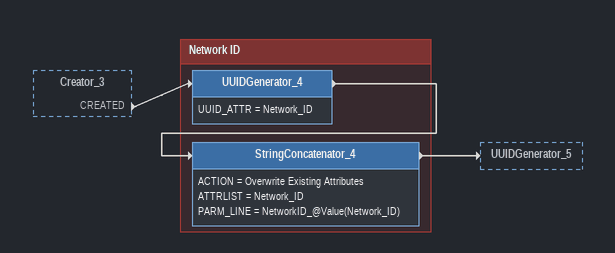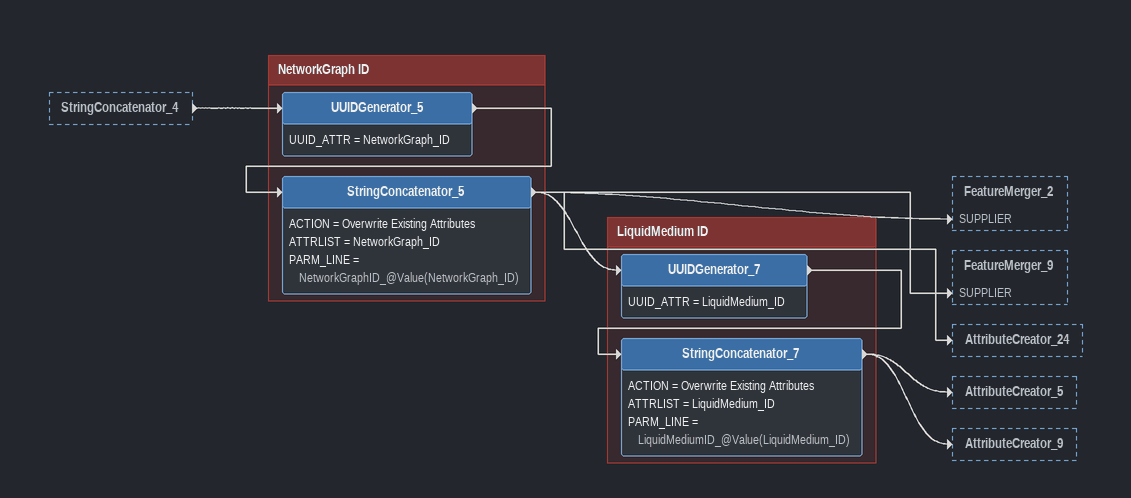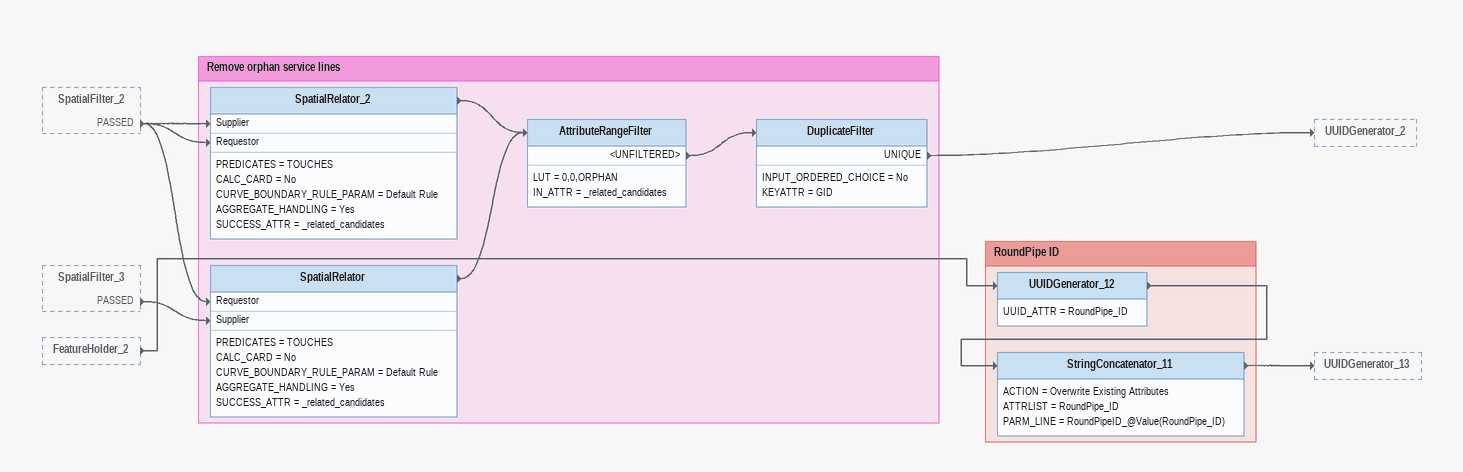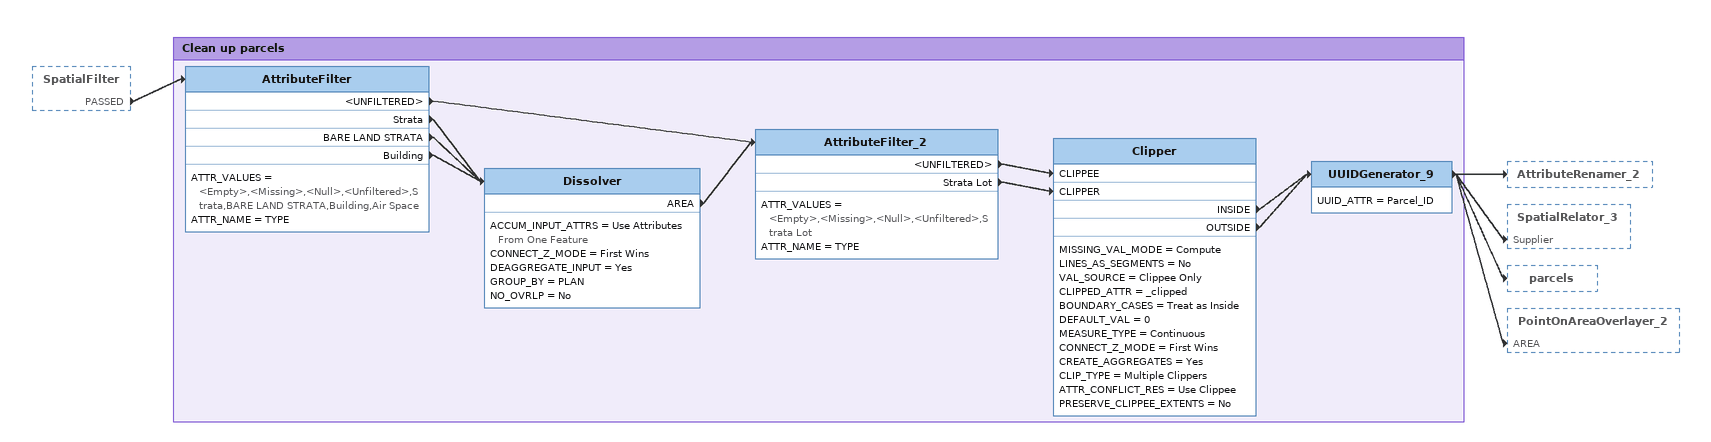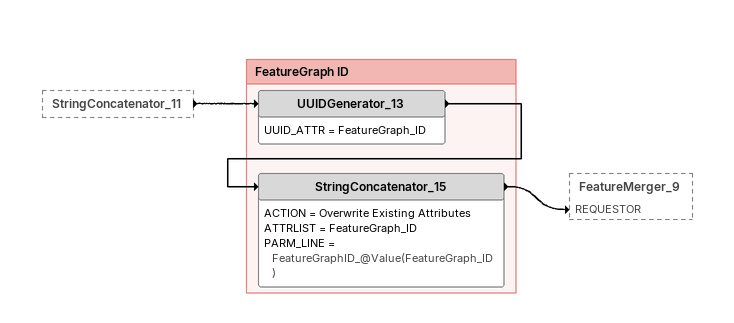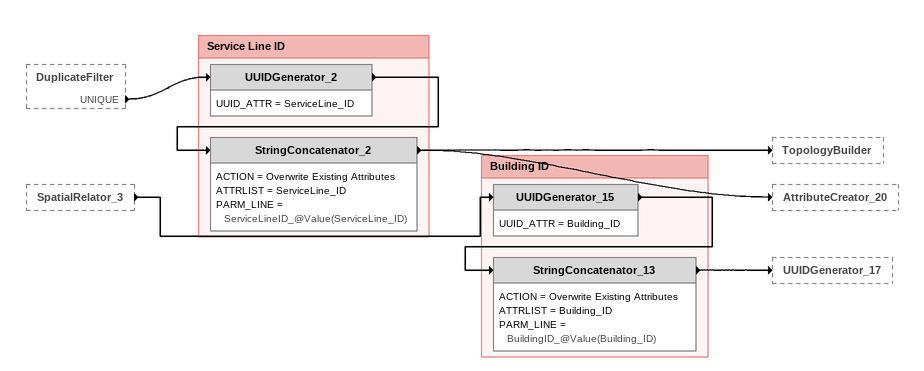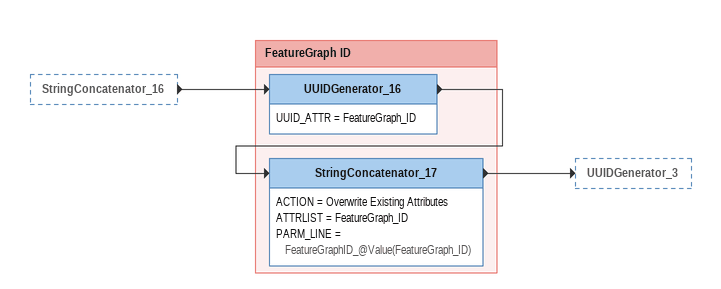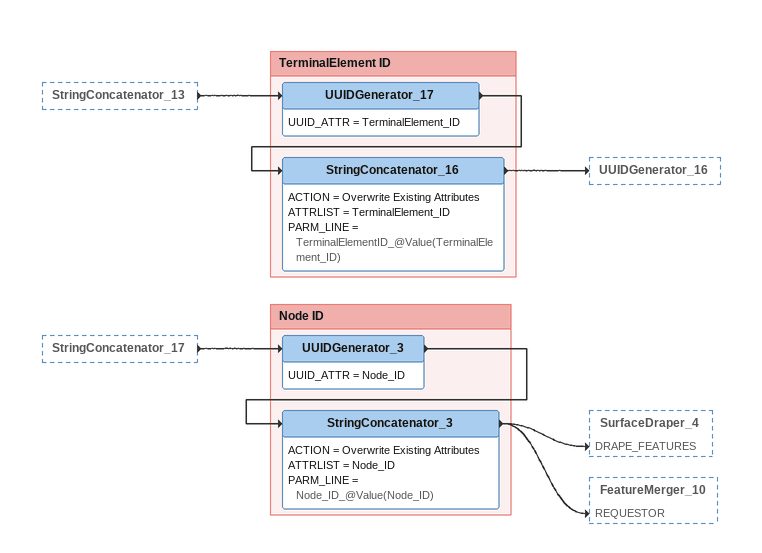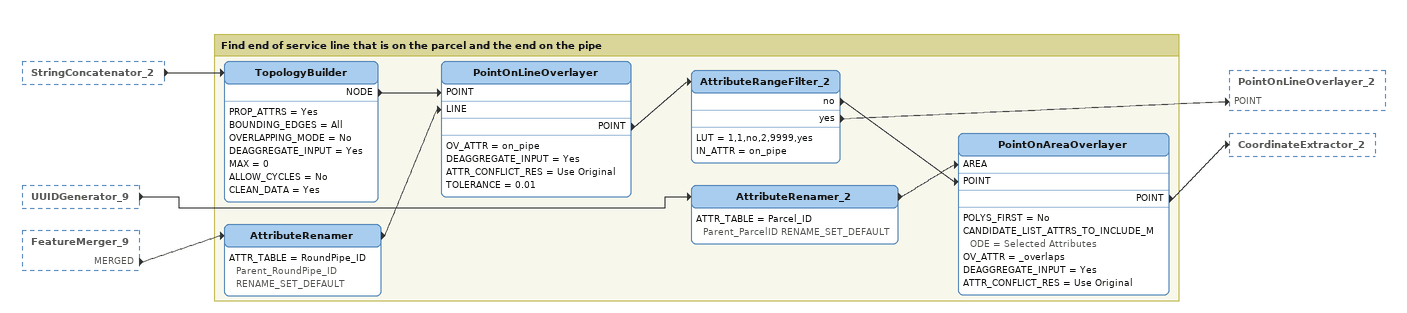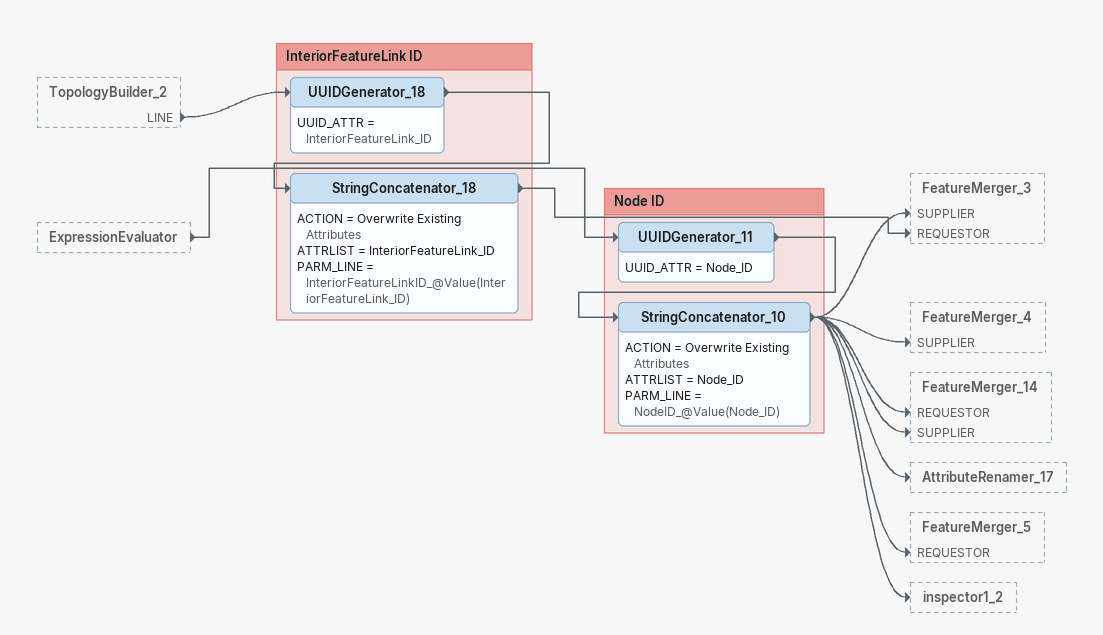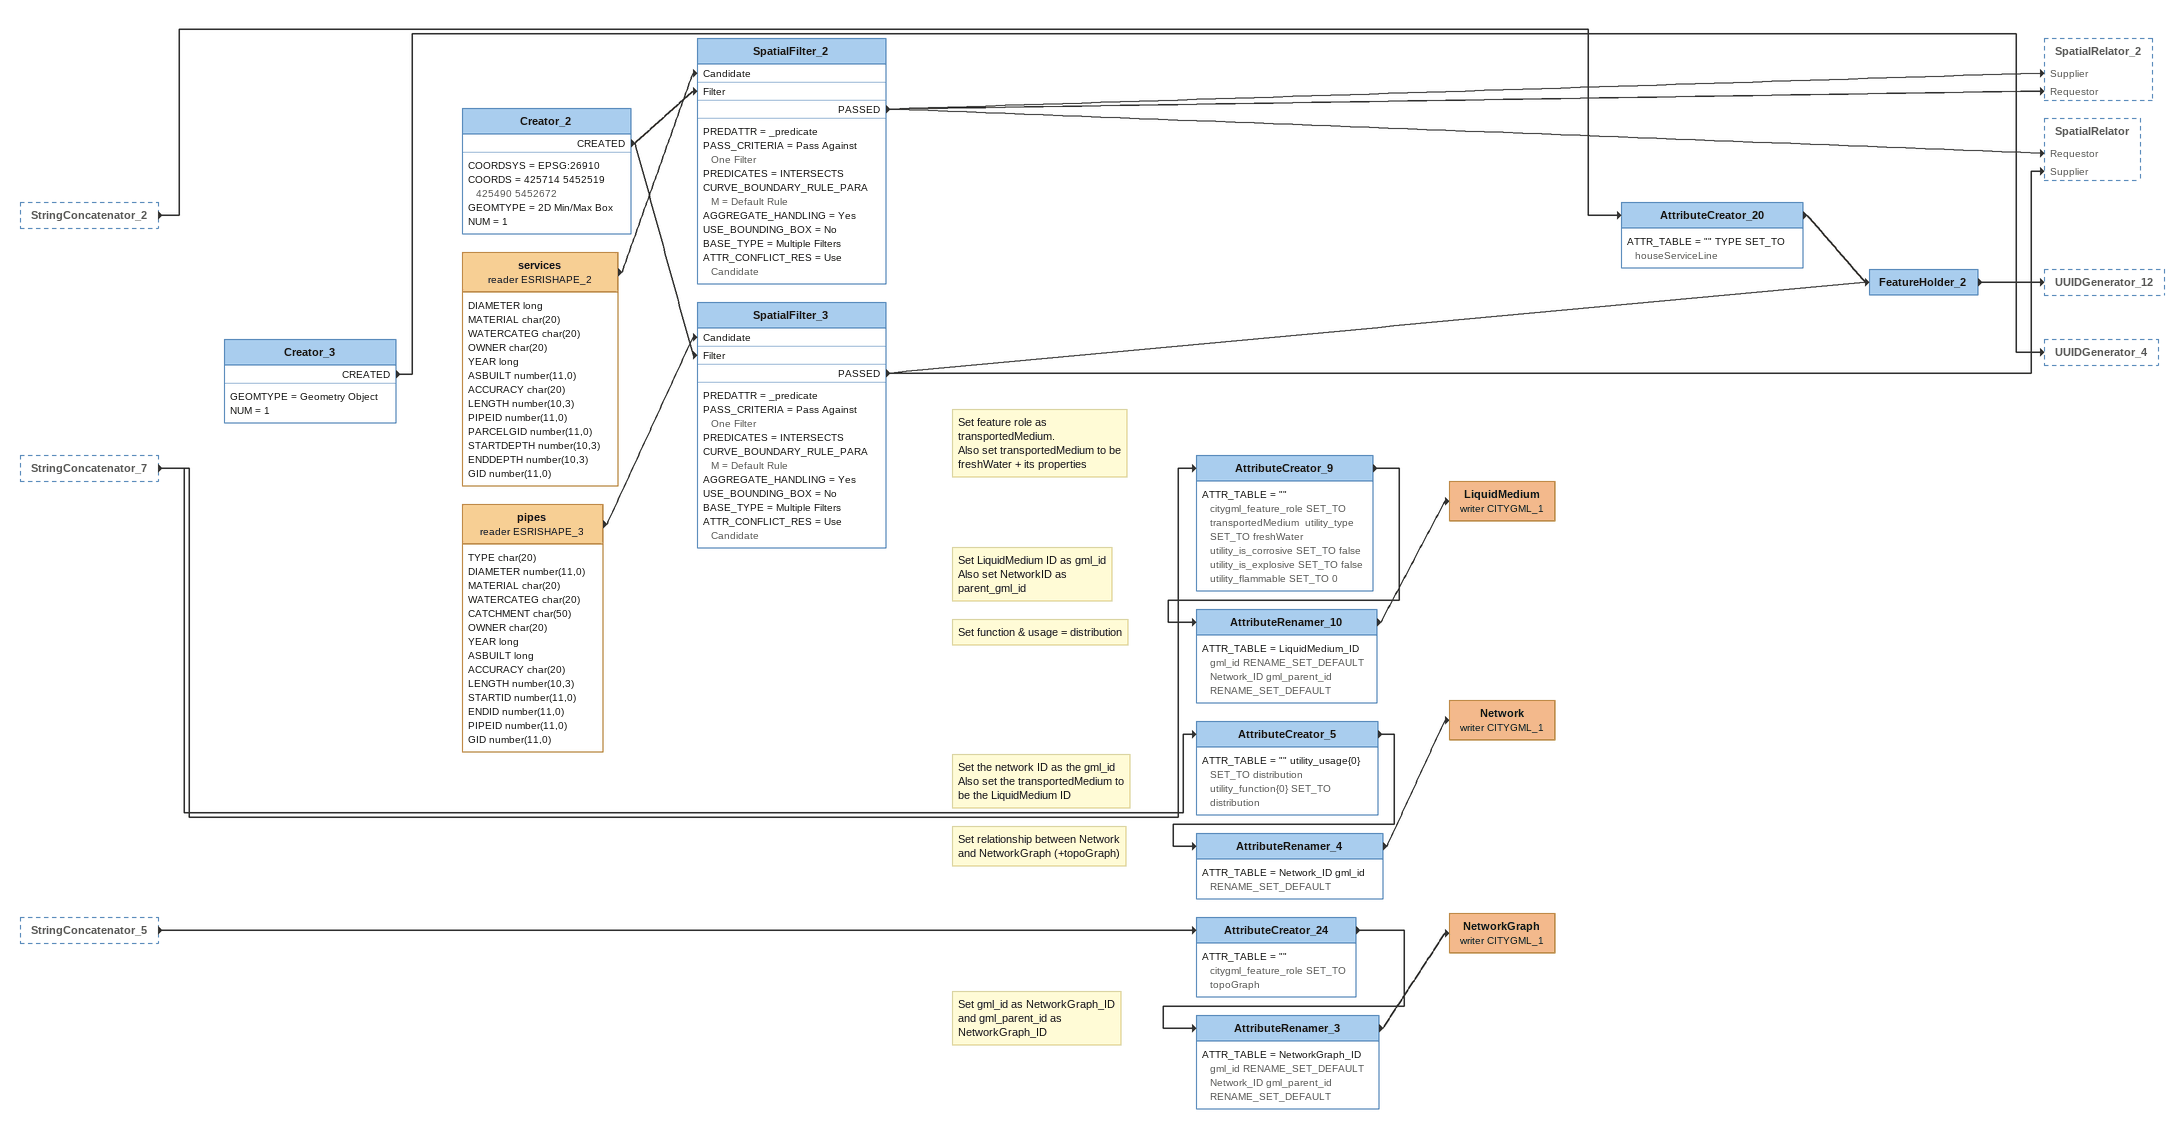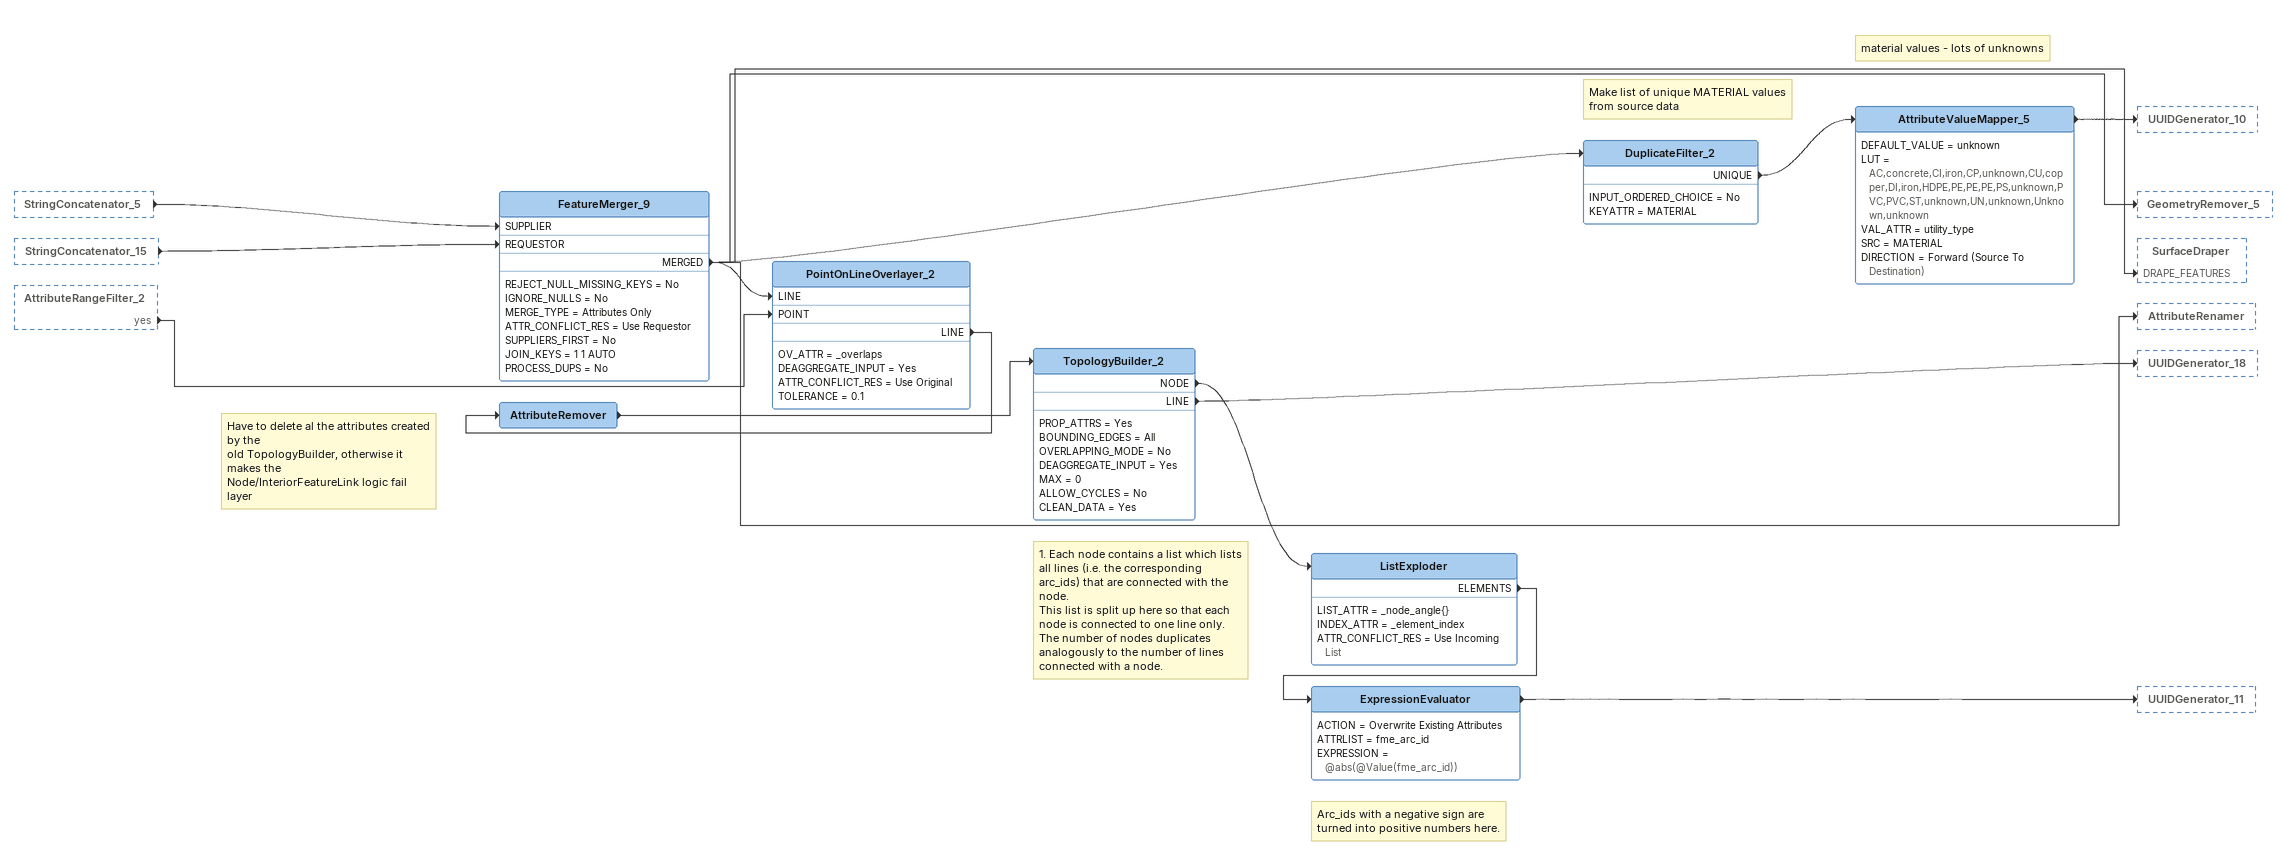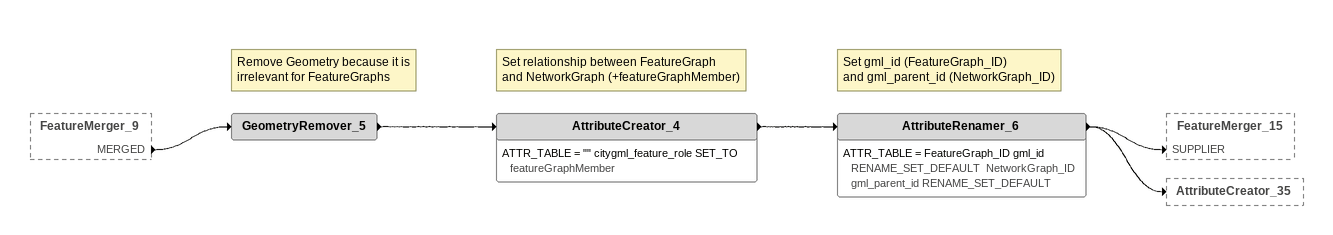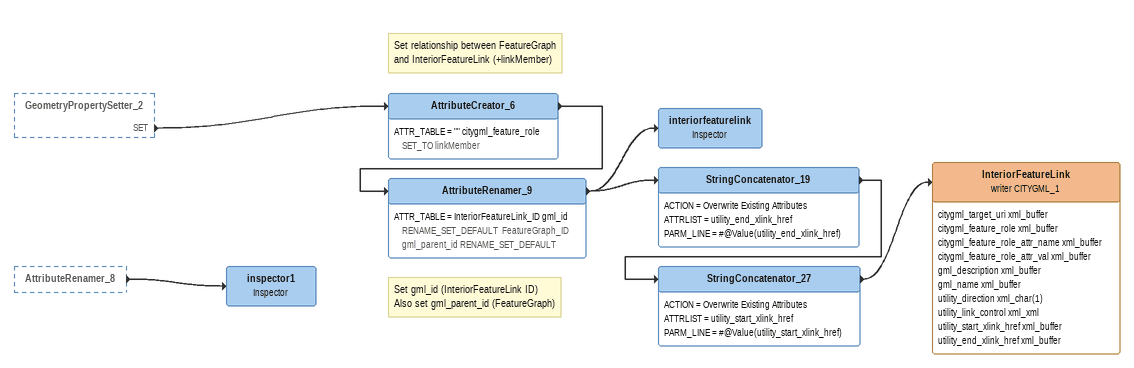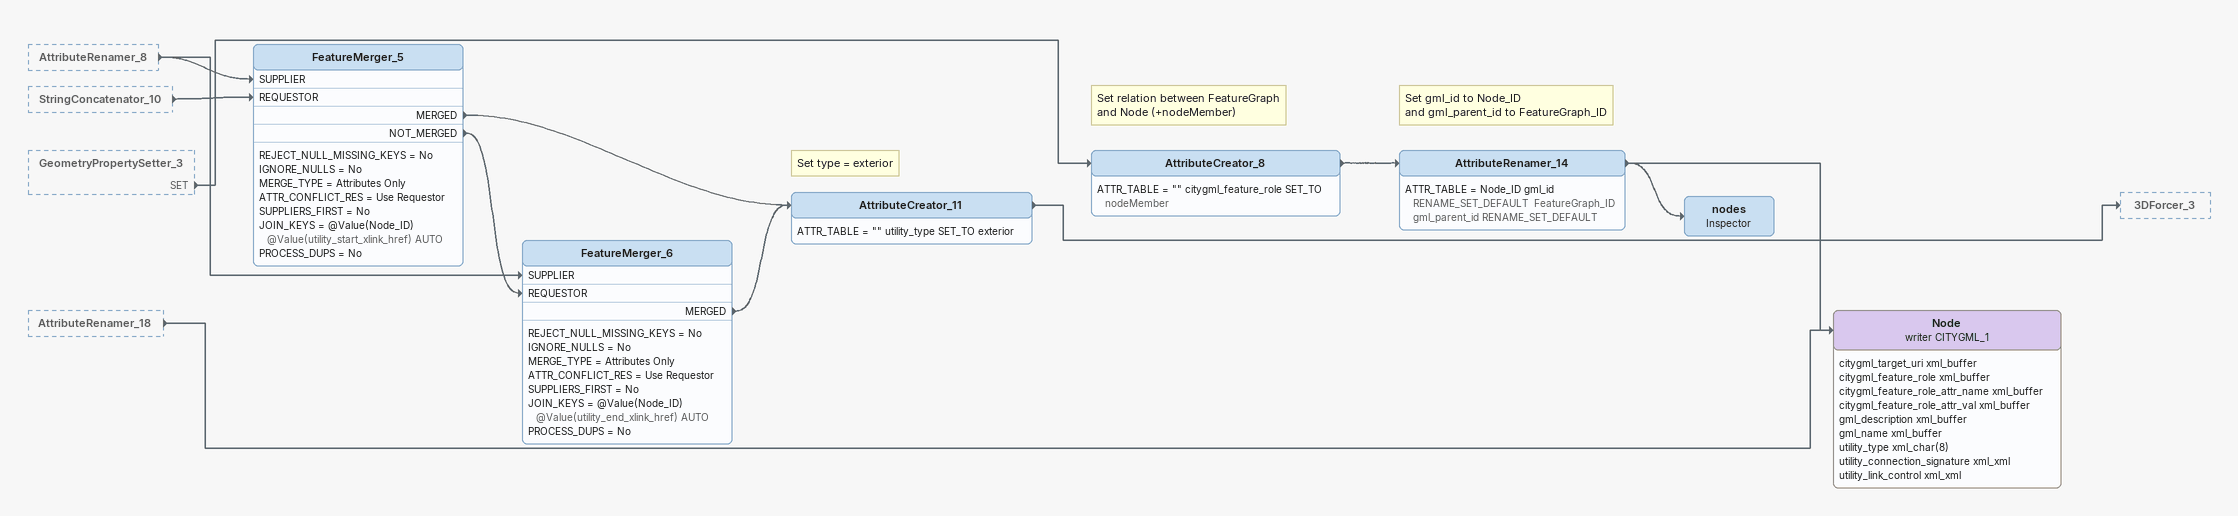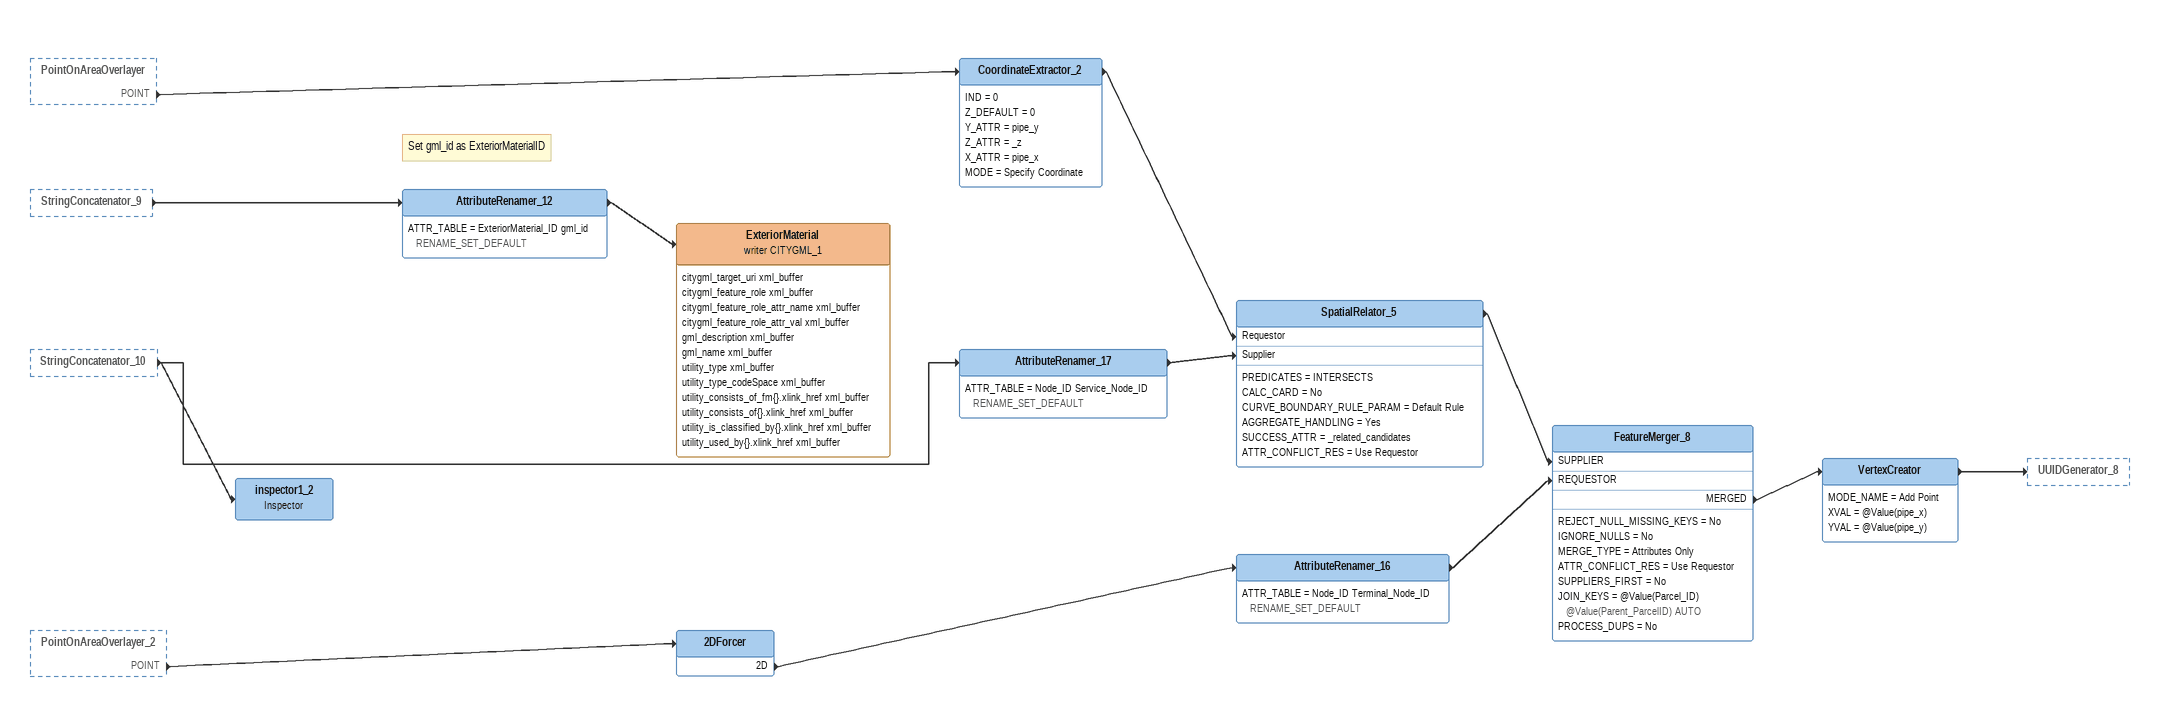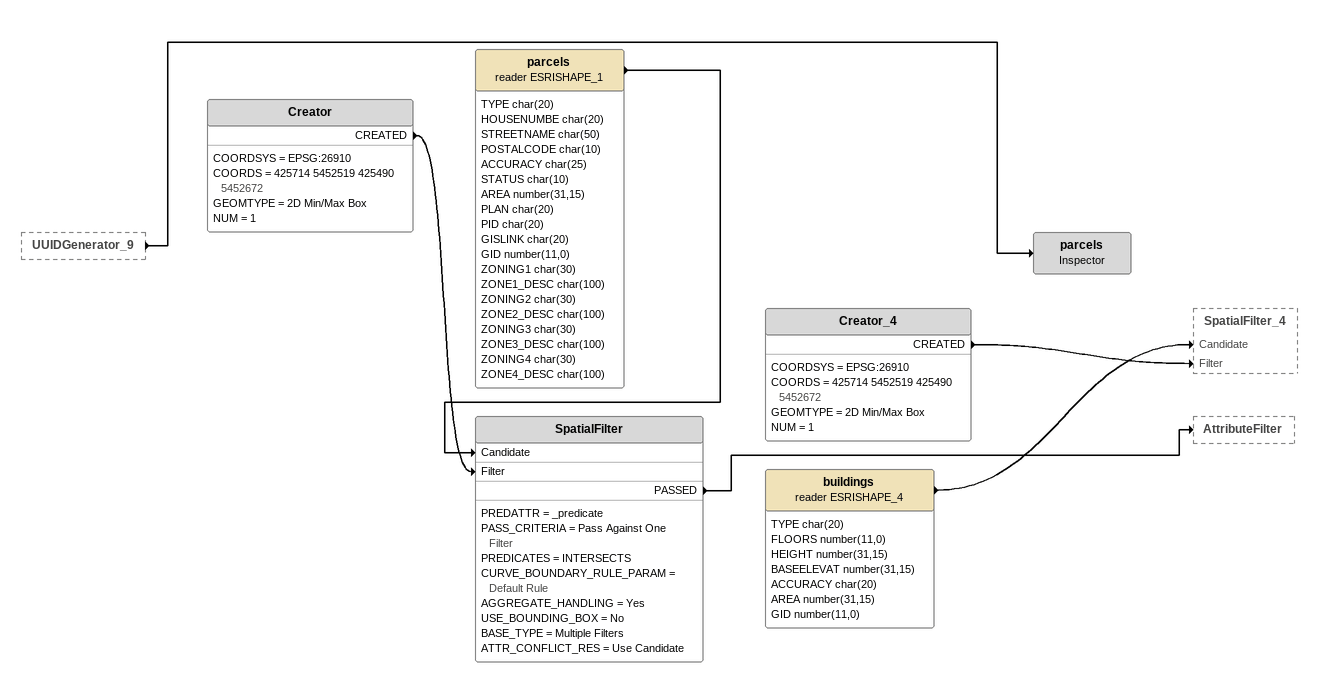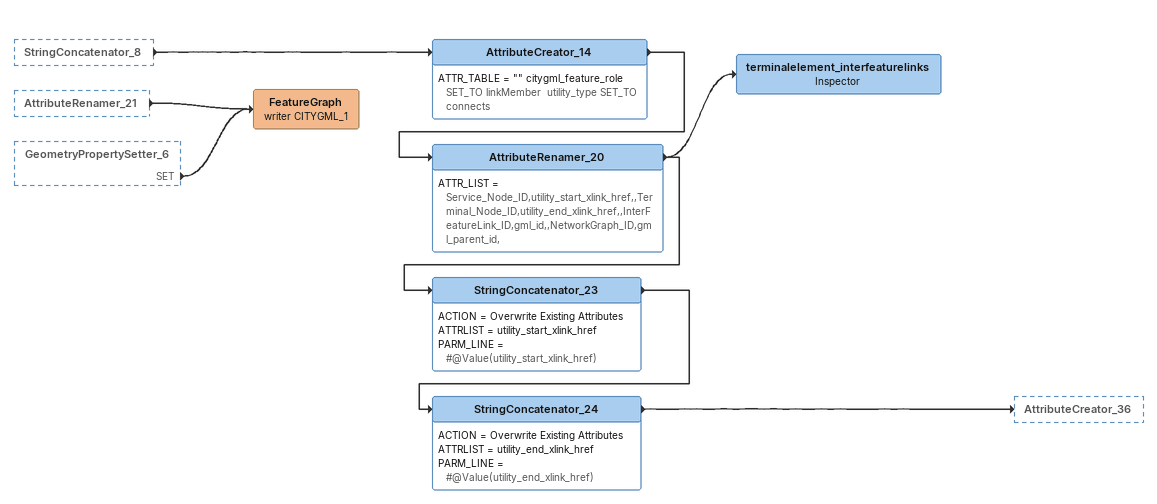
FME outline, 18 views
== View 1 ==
Creator_3 [outside]
    CREATED -> UUIDGenerator_4

Bookmark: Network ID
UUIDGenerator_4
    UUID_ATTR = Network_ID
    -> StringConcatenator_4
StringConcatenator_4
    ACTION = Overwrite Existing Attributes
    ATTRLIST = Network_ID
    PARM_LINE = NetworkID_@Value(Network_ID)
    -> UUIDGenerator_5

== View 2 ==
StringConcatenator_4 [outside]
    -> UUIDGenerator_5

Bookmark: NetworkGraph ID
UUIDGenerator_5
    UUID_ATTR = NetworkGraph_ID
    -> StringConcatenator_5
StringConcatenator_5
    ACTION = Overwrite Existing Attributes
    ATTRLIST = NetworkGraph_ID
    PARM_LINE = NetworkGraphID_@Value(NetworkGraph_ID)
    -> UUIDGenerator_7
    -> FeatureMerger_2 [SUPPLIER]
    -> FeatureMerger_9 [SUPPLIER]
    -> AttributeCreator_24

Bookmark: LiquidMedium ID
UUIDGenerator_7
    UUID_ATTR = LiquidMedium_ID
    -> StringConcatenator_7
StringConcatenator_7
    ACTION = Overwrite Existing Attributes
    ATTRLIST = LiquidMedium_ID
    PARM_LINE = LiquidMediumID_@Value(LiquidMedium_ID)
    -> AttributeCreator_5
    -> AttributeCreator_9

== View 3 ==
SpatialFilter_2 [outside]
    PASSED -> SpatialRelator_2 [Supplier]
    PASSED -> SpatialRelator_2 [Requestor]
    PASSED -> SpatialRelator [Requestor]
SpatialFilter_3 [outside]
    PASSED -> SpatialRelator [Supplier]
FeatureHolder_2 [outside]
    -> UUIDGenerator_12

Bookmark: Remove orphan service lines
SpatialRelator_2
    PREDICATES = TOUCHES
    CALC_CARD = No
    CURVE_BOUNDARY_RULE_PARAM = Default Rule
    AGGREGATE_HANDLING = Yes
    SUCCESS_ATTR = _related_candidates
    -> AttributeRangeFilter
SpatialRelator
    PREDICATES = TOUCHES
    CALC_CARD = No
    CURVE_BOUNDARY_RULE_PARAM = Default Rule
    AGGREGATE_HANDLING = Yes
    SUCCESS_ATTR = _related_candidates
    -> AttributeRangeFilter
AttributeRangeFilter
    LUT = 0,0,ORPHAN
    IN_ATTR = _related_candidates
    <UNFILTERED> -> DuplicateFilter
DuplicateFilter
    INPUT_ORDERED_CHOICE = No
    KEYATTR = GID
    UNIQUE -> UUIDGenerator_2

Bookmark: RoundPipe ID
UUIDGenerator_12
    UUID_ATTR = RoundPipe_ID
    -> StringConcatenator_11
StringConcatenator_11
    ACTION = Overwrite Existing Attributes
    ATTRLIST = RoundPipe_ID
    PARM_LINE = RoundPipeID_@Value(RoundPipe_ID)
    -> UUIDGenerator_13

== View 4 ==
SpatialFilter [outside]
    PASSED -> AttributeFilter

Bookmark: Clean up parcels
AttributeFilter
    ATTR_VALUES = <Empty>,<Missing>,<Null>,<Unfiltered>,Strata,BARE LAND STRATA,Building,Air Space
    ATTR_NAME = TYPE
    <UNFILTERED> -> AttributeFilter_2
    Strata -> Dissolver
    BARE LAND STRATA -> Dissolver
    Building -> Dissolver
Dissolver
    ACCUM_INPUT_ATTRS = Use Attributes From One Feature
    CONNECT_Z_MODE = First Wins
    DEAGGREGATE_INPUT = Yes
    GROUP_BY = PLAN
    NO_OVRLP = No
    AREA -> AttributeFilter_2
AttributeFilter_2
    ATTR_VALUES = <Empty>,<Missing>,<Null>,<Unfiltered>,Strata Lot
    ATTR_NAME = TYPE
    <UNFILTERED> -> Clipper [CLIPPEE]
    Strata Lot -> Clipper [CLIPPER]
Clipper
    MISSING_VAL_MODE = Compute
    LINES_AS_SEGMENTS = No
    VAL_SOURCE = Clippee Only
    CLIPPED_ATTR = _clipped
    BOUNDARY_CASES = Treat as Inside
    DEFAULT_VAL = 0
    MEASURE_TYPE = Continuous
    CONNECT_Z_MODE = First Wins
    CREATE_AGGREGATES = Yes
    CLIP_TYPE = Multiple Clippers
    ATTR_CONFLICT_RES = Use Clippee
    PRESERVE_CLIPPEE_EXTENTS = No
    INSIDE -> UUIDGenerator_9
    OUTSIDE -> UUIDGenerator_9
UUIDGenerator_9
    UUID_ATTR = Parcel_ID
    -> AttributeRenamer_2
    -> SpatialRelator_3 [Supplier]
    -> parcels
    -> PointOnAreaOverlayer_2 [AREA]

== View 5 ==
StringConcatenator_11 [outside]
    -> UUIDGenerator_13

Bookmark: FeatureGraph ID
UUIDGenerator_13
    UUID_ATTR = FeatureGraph_ID
    -> StringConcatenator_15
StringConcatenator_15
    ACTION = Overwrite Existing Attributes
    ATTRLIST = FeatureGraph_ID
    PARM_LINE = FeatureGraphID_@Value(FeatureGraph_ID)
    -> FeatureMerger_9 [REQUESTOR]

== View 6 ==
DuplicateFilter [outside]
    UNIQUE -> UUIDGenerator_2
SpatialRelator_3 [outside]
    -> UUIDGenerator_15

Bookmark: Service Line ID
UUIDGenerator_2
    UUID_ATTR = ServiceLine_ID
    -> StringConcatenator_2
StringConcatenator_2
    ACTION = Overwrite Existing Attributes
    ATTRLIST = ServiceLine_ID
    PARM_LINE = ServiceLineID_@Value(ServiceLine_ID)
    -> TopologyBuilder
    -> AttributeCreator_20

Bookmark: Building ID
UUIDGenerator_15
    UUID_ATTR = Building_ID
    -> StringConcatenator_13
StringConcatenator_13
    ACTION = Overwrite Existing Attributes
    ATTRLIST = Building_ID
    PARM_LINE = BuildingID_@Value(Building_ID)
    -> UUIDGenerator_17

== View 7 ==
StringConcatenator_16 [outside]
    -> UUIDGenerator_16

Bookmark: FeatureGraph ID
UUIDGenerator_16
    UUID_ATTR = FeatureGraph_ID
    -> StringConcatenator_17
StringConcatenator_17
    ACTION = Overwrite Existing Attributes
    ATTRLIST = FeatureGraph_ID
    PARM_LINE = FeatureGraphID_@Value(FeatureGraph_ID)
    -> UUIDGenerator_3

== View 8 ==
StringConcatenator_13 [outside]
    -> UUIDGenerator_17
StringConcatenator_17 [outside]
    -> UUIDGenerator_3

Bookmark: TerminalElement ID
UUIDGenerator_17
    UUID_ATTR = TerminalElement_ID
    -> StringConcatenator_16
StringConcatenator_16
    ACTION = Overwrite Existing Attributes
    ATTRLIST = TerminalElement_ID
    PARM_LINE = TerminalElementID_@Value(TerminalElement_ID)
    -> UUIDGenerator_16

Bookmark: Node ID
UUIDGenerator_3
    UUID_ATTR = Node_ID
    -> StringConcatenator_3
StringConcatenator_3
    ACTION = Overwrite Existing Attributes
    ATTRLIST = Node_ID
    PARM_LINE = Node_ID_@Value(Node_ID)
    -> SurfaceDraper_4 [DRAPE_FEATURES]
    -> FeatureMerger_10 [REQUESTOR]

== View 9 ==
StringConcatenator_2 [outside]
    -> TopologyBuilder
UUIDGenerator_9 [outside]
    -> AttributeRenamer_2
FeatureMerger_9 [outside]
    MERGED -> AttributeRenamer

Bookmark: Find end of service line that is on the parcel and the end on the pipe
TopologyBuilder
    PROP_ATTRS = Yes
    BOUNDING_EDGES = All
    OVERLAPPING_MODE = No
    DEAGGREGATE_INPUT = Yes
    MAX = 0
    ALLOW_CYCLES = No
    CLEAN_DATA = Yes
    NODE -> PointOnLineOverlayer [POINT]
AttributeRenamer
    ATTR_TABLE = RoundPipe_ID Parent_RoundPipe_ID RENAME_SET_DEFAULT
    -> PointOnLineOverlayer [LINE]
PointOnLineOverlayer
    OV_ATTR = on_pipe
    DEAGGREGATE_INPUT = Yes
    ATTR_CONFLICT_RES = Use Original
    TOLERANCE = 0.01
    POINT -> AttributeRangeFilter_2
AttributeRangeFilter_2
    LUT = 1,1,no,2,9999,yes
    IN_ATTR = on_pipe
    no -> PointOnAreaOverlayer [POINT]
    yes -> PointOnLineOverlayer_2 [POINT]
AttributeRenamer_2
    ATTR_TABLE = Parcel_ID Parent_ParcelID RENAME_SET_DEFAULT
    -> PointOnAreaOverlayer [AREA]
PointOnAreaOverlayer
    POLYS_FIRST = No
    CANDIDATE_LIST_ATTRS_TO_INCLUDE_MODE = Selected Attributes
    OV_ATTR = _overlaps
    DEAGGREGATE_INPUT = Yes
    ATTR_CONFLICT_RES = Use Original
    POINT -> CoordinateExtractor_2

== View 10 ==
TopologyBuilder_2 [outside]
    LINE -> UUIDGenerator_18
ExpressionEvaluator [outside]
    -> UUIDGenerator_11

Bookmark: InteriorFeatureLink ID
UUIDGenerator_18
    UUID_ATTR = InteriorFeatureLink_ID
    -> StringConcatenator_18
StringConcatenator_18
    ACTION = Overwrite Existing Attributes
    ATTRLIST = InteriorFeatureLink_ID
    PARM_LINE = InteriorFeatureLinkID_@Value(InteriorFeatureLink_ID)
    -> FeatureMerger_3 [REQUESTOR]

Bookmark: Node ID
UUIDGenerator_11
    UUID_ATTR = Node_ID
    -> StringConcatenator_10
StringConcatenator_10
    ACTION = Overwrite Existing Attributes
    ATTRLIST = Node_ID
    PARM_LINE = NodeID_@Value(Node_ID)
    -> FeatureMerger_3 [SUPPLIER]
    -> FeatureMerger_4 [SUPPLIER]
    -> FeatureMerger_14 [REQUESTOR]
    -> FeatureMerger_14 [SUPPLIER]
    -> AttributeRenamer_17
    -> FeatureMerger_5 [REQUESTOR]
    -> inspector1_2

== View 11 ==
StringConcatenator_2 [outside]
    -> AttributeCreator_20
StringConcatenator_7 [outside]
    -> AttributeCreator_5
    -> AttributeCreator_9
StringConcatenator_5 [outside]
    -> AttributeCreator_24
Creator_3
    GEOMTYPE = Geometry Object
    NUM = 1
    CREATED -> UUIDGenerator_4
Note: Set feature role as transportedMedium. / Also set transportedMedium to be freshWater + its properties
AttributeCreator_9
    ATTR_TABLE = "" citygml_feature_role SET_TO transportedMedium  utility_type SET_TO freshWater  utility_is_corrosive SET_TO false  utility_is_explosive SET_TO false  utility_flammable SET_TO 0
    -> AttributeRenamer_10
Note: Set LiquidMedium ID as gml_id / Also set NetworkID as parent_gml_id
AttributeRenamer_10
    ATTR_TABLE = LiquidMedium_ID gml_id RENAME_SET_DEFAULT  Network_ID gml_parent_id RENAME_SET_DEFAULT
    -> LiquidMedium (writer CITYGML_1)
LiquidMedium (writer CITYGML_1)
Note: Set function & usage = distribution
AttributeCreator_5
    ATTR_TABLE = "" utility_usage{0} SET_TO distribution  utility_function{0} SET_TO distribution
    -> AttributeRenamer_4
Note: Set the network ID as the gml_id / Also set the transportedMedium to be the LiquidMedium ID
AttributeRenamer_4
    ATTR_TABLE = Network_ID gml_id RENAME_SET_DEFAULT
    -> Network (writer CITYGML_1)
Network (writer CITYGML_1)
Note: Set relationship between Network / and NetworkGraph (+topoGraph)
AttributeCreator_24
    ATTR_TABLE = "" citygml_feature_role SET_TO topoGraph
    -> AttributeRenamer_3
Note: Set gml_id as NetworkGraph_ID / and gml_parent_id as NetworkGraph_ID
AttributeRenamer_3
    ATTR_TABLE = NetworkGraph_ID gml_id RENAME_SET_DEFAULT  Network_ID gml_parent_id RENAME_SET_DEFAULT
    -> NetworkGraph (writer CITYGML_1)
NetworkGraph (writer CITYGML_1)
Creator_2
    COORDSYS = EPSG:26910
    COORDS = 425714 5452519 425490 5452672
    GEOMTYPE = 2D Min/Max Box
    NUM = 1
    CREATED -> SpatialFilter_2 [Filter]
    CREATED -> SpatialFilter_3 [Filter]
services (reader ESRISHAPE_2)
    attributes: DIAMETER long, MATERIAL char(20), WATERCATEG char(20), OWNER char(20), YEAR long, ASBUILT number(11,0), ACCURACY char(20), LENGTH number(10,3), PIPEID number(11,0), PARCELGID number(11,0), STARTDEPTH number(10,3), ENDDEPTH number(10,3), GID number(11,0)
    -> SpatialFilter_2 [Candidate]
SpatialFilter_2
    PREDATTR = _predicate
    PASS_CRITERIA = Pass Against One Filter
    PREDICATES = INTERSECTS
    CURVE_BOUNDARY_RULE_PARAM = Default Rule
    AGGREGATE_HANDLING = Yes
    USE_BOUNDING_BOX = No
    BASE_TYPE = Multiple Filters
    ATTR_CONFLICT_RES = Use Candidate
    PASSED -> SpatialRelator_2 [Supplier]
    PASSED -> SpatialRelator_2 [Requestor]
    PASSED -> SpatialRelator [Requestor]
pipes (reader ESRISHAPE_3)
    attributes: TYPE char(20), DIAMETER number(11,0), MATERIAL char(20), WATERCATEG char(20), CATCHMENT char(50), OWNER char(20), YEAR long, ASBUILT long, ACCURACY char(20), LENGTH number(10,3), STARTID number(11,0), ENDID number(11,0), PIPEID number(11,0), GID number(11,0)
    -> SpatialFilter_3 [Candidate]
SpatialFilter_3
    PREDATTR = _predicate
    PASS_CRITERIA = Pass Against One Filter
    PREDICATES = INTERSECTS
    CURVE_BOUNDARY_RULE_PARAM = Default Rule
    AGGREGATE_HANDLING = Yes
    USE_BOUNDING_BOX = No
    BASE_TYPE = Multiple Filters
    ATTR_CONFLICT_RES = Use Candidate
    PASSED -> FeatureHolder_2
    PASSED -> SpatialRelator [Supplier]
AttributeCreator_20
    ATTR_TABLE = "" TYPE SET_TO houseServiceLine
    -> FeatureHolder_2
FeatureHolder_2
    -> UUIDGenerator_12

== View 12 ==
StringConcatenator_5 [outside]
    -> FeatureMerger_9 [SUPPLIER]
StringConcatenator_15 [outside]
    -> FeatureMerger_9 [REQUESTOR]
AttributeRangeFilter_2 [outside]
    yes -> PointOnLineOverlayer_2 [POINT]
FeatureMerger_9
    REJECT_NULL_MISSING_KEYS = No
    IGNORE_NULLS = No
    MERGE_TYPE = Attributes Only
    ATTR_CONFLICT_RES = Use Requestor
    SUPPLIERS_FIRST = No
    JOIN_KEYS = 1 1 AUTO
    PROCESS_DUPS = No
    MERGED -> GeometryRemover_5
    MERGED -> SurfaceDraper [DRAPE_FEATURES]
    MERGED -> DuplicateFilter_2
    MERGED -> AttributeRenamer
    MERGED -> PointOnLineOverlayer_2 [LINE]
PointOnLineOverlayer_2
    OV_ATTR = _overlaps
    DEAGGREGATE_INPUT = Yes
    ATTR_CONFLICT_RES = Use Original
    TOLERANCE = 0.1
    LINE -> AttributeRemover
Note: Have to delete al the attributes created by the / old TopologyBuilder, otherwise it makes the / Node/InteriorFeatureLink logic fail layer
AttributeRemover
    -> TopologyBuilder_2
TopologyBuilder_2
    PROP_ATTRS = Yes
    BOUNDING_EDGES = All
    OVERLAPPING_MODE = No
    DEAGGREGATE_INPUT = Yes
    MAX = 0
    ALLOW_CYCLES = No
    CLEAN_DATA = Yes
    NODE -> ListExploder
    LINE -> UUIDGenerator_18
Note: 1. Each node contains a list which lists all lines (i.e. the corresponding arc_ids) that are connected with the node. / This list is split up here so that each node is connected to one line only. / The number of nodes duplicates analogously to the number of lines connected with a node.
ListExploder
    LIST_ATTR = _node_angle{}
    INDEX_ATTR = _element_index
    ATTR_CONFLICT_RES = Use Incoming List
    ELEMENTS -> ExpressionEvaluator
Note: Arc_ids with a negative sign are / turned into positive numbers here.
ExpressionEvaluator
    ACTION = Overwrite Existing Attributes
    ATTRLIST = fme_arc_id
    EXPRESSION = @abs(@Value(fme_arc_id))
    -> UUIDGenerator_11
Note: Make list of unique MATERIAL values / from source data
DuplicateFilter_2
    INPUT_ORDERED_CHOICE = No
    KEYATTR = MATERIAL
    UNIQUE -> AttributeValueMapper_5
Note: material values - lots of unknowns
AttributeValueMapper_5
    DEFAULT_VALUE = unknown
    LUT = AC,concrete,CI,iron,CP,unknown,CU,copper,DI,iron,HDPE,PE,PE,PE,PS,unknown,PVC,PVC,ST,unknown,UN,unknown,Unknown,unknown
    VAL_ATTR = utility_type
    SRC = MATERIAL
    DIRECTION = Forward (Source To Destination)
    -> UUIDGenerator_10

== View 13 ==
FeatureMerger_9 [outside]
    MERGED -> GeometryRemover_5
Note: Remove Geometry because it is / irrelevant for FeatureGraphs
GeometryRemover_5
    -> AttributeCreator_4
Note: Set relationship between FeatureGraph / and NetworkGraph (+featureGraphMember)
AttributeCreator_4
    ATTR_TABLE = "" citygml_feature_role SET_TO featureGraphMember
    -> AttributeRenamer_6
Note: Set gml_id (FeatureGraph_ID) / and gml_parent_id (NetworkGraph_ID)
AttributeRenamer_6
    ATTR_TABLE = FeatureGraph_ID gml_id RENAME_SET_DEFAULT  NetworkGraph_ID gml_parent_id RENAME_SET_DEFAULT
    -> FeatureMerger_15 [SUPPLIER]
    -> AttributeCreator_35

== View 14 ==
GeometryPropertySetter_2 [outside]
    SET -> AttributeCreator_6
AttributeRenamer_8 [outside]
    -> inspector1
Note: Set relationship between FeatureGraph / and InteriorFeatureLink (+linkMember)
AttributeCreator_6
    ATTR_TABLE = "" citygml_feature_role SET_TO linkMember
    -> AttributeRenamer_9
Note: Set gml_id (InteriorFeatureLink ID) / Also set gml_parent_id (FeatureGraph)
AttributeRenamer_9
    ATTR_TABLE = InteriorFeatureLink_ID gml_id RENAME_SET_DEFAULT  FeatureGraph_ID gml_parent_id RENAME_SET_DEFAULT
    -> StringConcatenator_19
    -> interiorfeaturelink
interiorfeaturelink: Inspector
StringConcatenator_19
    ACTION = Overwrite Existing Attributes
    ATTRLIST = utility_end_xlink_href
    PARM_LINE = #@Value(utility_end_xlink_href)
    -> StringConcatenator_27
StringConcatenator_27
    ACTION = Overwrite Existing Attributes
    ATTRLIST = utility_start_xlink_href
    PARM_LINE = #@Value(utility_start_xlink_href)
    -> InteriorFeatureLink (writer CITYGML_1)
InteriorFeatureLink (writer CITYGML_1)
    attributes: citygml_target_uri xml_buffer, citygml_feature_role xml_buffer, citygml_feature_role_attr_name xml_buffer, citygml_feature_role_attr_val xml_buffer, gml_description xml_buffer, gml_name xml_buffer, utility_direction xml_char(1), utility_link_control xml_xml, utility_start_xlink_href xml_buffer, utility_end_xlink_href xml_buffer
inspector1: Inspector

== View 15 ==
AttributeRenamer_8 [outside]
    -> FeatureMerger_5 [SUPPLIER]
    -> FeatureMerger_6 [SUPPLIER]
StringConcatenator_10 [outside]
    -> FeatureMerger_5 [REQUESTOR]
GeometryPropertySetter_3 [outside]
    SET -> AttributeCreator_8
AttributeRenamer_18 [outside]
    -> Node (writer CITYGML_1)
FeatureMerger_5
    REJECT_NULL_MISSING_KEYS = No
    IGNORE_NULLS = No
    MERGE_TYPE = Attributes Only
    ATTR_CONFLICT_RES = Use Requestor
    SUPPLIERS_FIRST = No
    JOIN_KEYS = @Value(Node_ID) @Value(utility_start_xlink_href) AUTO
    PROCESS_DUPS = No
    MERGED -> AttributeCreator_11
    NOT_MERGED -> FeatureMerger_6 [REQUESTOR]
FeatureMerger_6
    REJECT_NULL_MISSING_KEYS = No
    IGNORE_NULLS = No
    MERGE_TYPE = Attributes Only
    ATTR_CONFLICT_RES = Use Requestor
    SUPPLIERS_FIRST = No
    JOIN_KEYS = @Value(Node_ID) @Value(utility_end_xlink_href) AUTO
    PROCESS_DUPS = No
    MERGED -> AttributeCreator_11
Note: Set type = exterior
AttributeCreator_11
    ATTR_TABLE = "" utility_type SET_TO exterior
    -> 3DForcer_3
Note: Set relation between FeatureGraph / and Node (+nodeMember)
AttributeCreator_8
    ATTR_TABLE = "" citygml_feature_role SET_TO nodeMember
    -> AttributeRenamer_14
Note: Set gml_id to Node_ID / and gml_parent_id to FeatureGraph_ID
AttributeRenamer_14
    ATTR_TABLE = Node_ID gml_id RENAME_SET_DEFAULT  FeatureGraph_ID gml_parent_id RENAME_SET_DEFAULT
    -> Node (writer CITYGML_1)
    -> nodes
nodes: Inspector
Node (writer CITYGML_1)
    attributes: citygml_target_uri xml_buffer, citygml_feature_role xml_buffer, citygml_feature_role_attr_name xml_buffer, citygml_feature_role_attr_val xml_buffer, gml_description xml_buffer, gml_name xml_buffer, utility_type xml_char(8), utility_connection_signature xml_xml, utility_link_control xml_xml

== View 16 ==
PointOnAreaOverlayer [outside]
    POINT -> CoordinateExtractor_2
StringConcatenator_9 [outside]
    -> AttributeRenamer_12
StringConcatenator_10 [outside]
    -> AttributeRenamer_17
    -> inspector1_2
PointOnAreaOverlayer_2 [outside]
    POINT -> 2DForcer
AttributeRenamer_17
    ATTR_TABLE = Node_ID Service_Node_ID RENAME_SET_DEFAULT
    -> SpatialRelator_5 [Supplier]
inspector1_2: Inspector
Note: Set gml_id as ExteriorMaterialID
AttributeRenamer_12
    ATTR_TABLE = ExteriorMaterial_ID gml_id RENAME_SET_DEFAULT
    -> ExteriorMaterial (writer CITYGML_1)
ExteriorMaterial (writer CITYGML_1)
    attributes: citygml_target_uri xml_buffer, citygml_feature_role xml_buffer, citygml_feature_role_attr_name xml_buffer, citygml_feature_role_attr_val xml_buffer, gml_description xml_buffer, gml_name xml_buffer, utility_type xml_buffer, utility_type_codeSpace xml_buffer, utility_consists_of_fm{}.xlink_href xml_buffer, utility_consists_of{}.xlink_href xml_buffer, utility_is_classified_by{}.xlink_href xml_buffer, utility_used_by{}.xlink_href xml_buffer
CoordinateExtractor_2
    IND = 0
    Z_DEFAULT = 0
    Y_ATTR = pipe_y
    Z_ATTR = _z
    X_ATTR = pipe_x
    MODE = Specify Coordinate
    -> SpatialRelator_5 [Requestor]
SpatialRelator_5
    PREDICATES = INTERSECTS
    CALC_CARD = No
    CURVE_BOUNDARY_RULE_PARAM = Default Rule
    AGGREGATE_HANDLING = Yes
    SUCCESS_ATTR = _related_candidates
    ATTR_CONFLICT_RES = Use Requestor
    -> FeatureMerger_8 [SUPPLIER]
2DForcer
    2D -> AttributeRenamer_16
AttributeRenamer_16
    ATTR_TABLE = Node_ID Terminal_Node_ID RENAME_SET_DEFAULT
    -> FeatureMerger_8 [REQUESTOR]
FeatureMerger_8
    REJECT_NULL_MISSING_KEYS = No
    IGNORE_NULLS = No
    MERGE_TYPE = Attributes Only
    ATTR_CONFLICT_RES = Use Requestor
    SUPPLIERS_FIRST = No
    JOIN_KEYS = @Value(Parcel_ID) @Value(Parent_ParcelID) AUTO
    PROCESS_DUPS = No
    MERGED -> VertexCreator
VertexCreator
    MODE_NAME = Add Point
    XVAL = @Value(pipe_x)
    YVAL = @Value(pipe_y)
    -> UUIDGenerator_8

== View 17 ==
UUIDGenerator_9 [outside]
    -> parcels
Creator
    COORDSYS = EPSG:26910
    COORDS = 425714 5452519 425490 5452672
    GEOMTYPE = 2D Min/Max Box
    NUM = 1
    CREATED -> SpatialFilter [Filter]
parcels (reader ESRISHAPE_1)
    attributes: TYPE char(20), HOUSENUMBE char(20), STREETNAME char(50), POSTALCODE char(10), ACCURACY char(25), STATUS char(10), AREA number(31,15), PLAN char(20), PID char(20), GISLINK char(20), GID number(11,0), ZONING1 char(30), ZONE1_DESC char(100), ZONING2 char(30), ZONE2_DESC char(100), ZONING3 char(30), ZONE3_DESC char(100), ZONING4 char(30), ZONE4_DESC char(100)
    -> SpatialFilter [Candidate]
SpatialFilter
    PREDATTR = _predicate
    PASS_CRITERIA = Pass Against One Filter
    PREDICATES = INTERSECTS
    CURVE_BOUNDARY_RULE_PARAM = Default Rule
    AGGREGATE_HANDLING = Yes
    USE_BOUNDING_BOX = No
    BASE_TYPE = Multiple Filters
    ATTR_CONFLICT_RES = Use Candidate
    PASSED -> AttributeFilter
parcels: Inspector
Creator_4
    COORDSYS = EPSG:26910
    COORDS = 425714 5452519 425490 5452672
    GEOMTYPE = 2D Min/Max Box
    NUM = 1
    CREATED -> SpatialFilter_4 [Filter]
buildings (reader ESRISHAPE_4)
    attributes: TYPE char(20), FLOORS number(11,0), HEIGHT number(31,15), BASEELEVAT number(31,15), ACCURACY char(20), AREA number(31,15), GID number(11,0)
    -> SpatialFilter_4 [Candidate]

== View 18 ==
StringConcatenator_8 [outside]
    -> AttributeCreator_14
AttributeRenamer_21 [outside]
    -> FeatureGraph (writer CITYGML_1)
GeometryPropertySetter_6 [outside]
    SET -> FeatureGraph (writer CITYGML_1)
FeatureGraph (writer CITYGML_1)
AttributeCreator_14
    ATTR_TABLE = "" citygml_feature_role SET_TO linkMember  utility_type SET_TO connects
    -> AttributeRenamer_20
AttributeRenamer_20
    ATTR_LIST = Service_Node_ID,utility_start_xlink_href,,Terminal_Node_ID,utility_end_xlink_href,,InterFeatureLink_ID,gml_id,,NetworkGraph_ID,gml_parent_id,
    -> terminalelement_interfeaturelinks
    -> StringConcatenator_23
terminalelement_interfeaturelinks: Inspector
StringConcatenator_23
    ACTION = Overwrite Existing Attributes
    ATTRLIST = utility_start_xlink_href
    PARM_LINE = #@Value(utility_start_xlink_href)
    -> StringConcatenator_24
StringConcatenator_24
    ACTION = Overwrite Existing Attributes
    ATTRLIST = utility_end_xlink_href
    PARM_LINE = #@Value(utility_end_xlink_href)
    -> AttributeCreator_36
